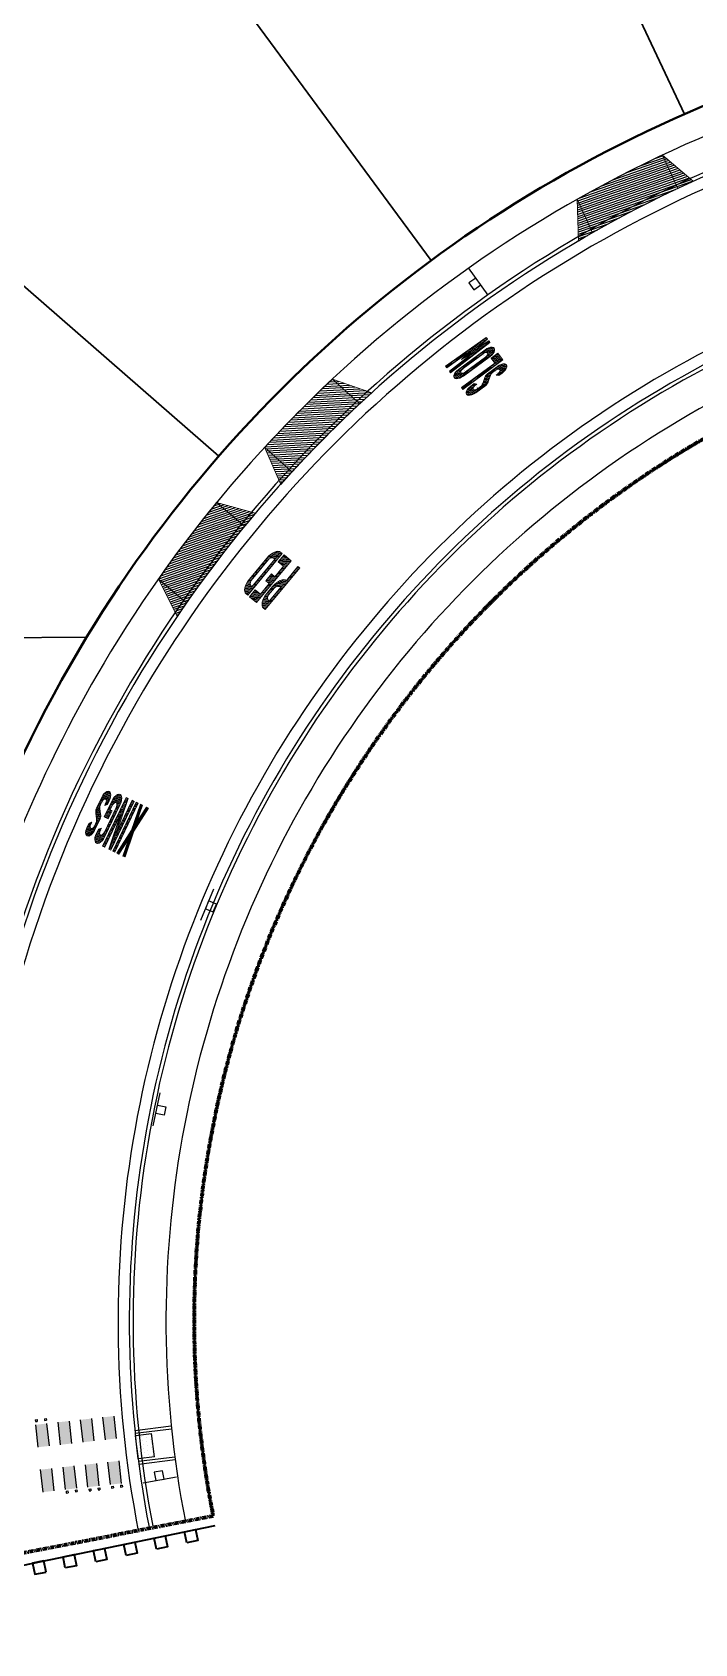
# Model space of a CAD drawing. Header units: feet. Extents: x 627 to 1424, y 217 to 1375.
# Drawn here: x 988.4 to 1105.8, y 220.6 to 506.2 of the extents above; entities that cross this region are included whole.
import ezdxf
from ezdxf.enums import TextEntityAlignment as Align

# ---------------------------------------------------------------- set-up
doc = ezdxf.new("R2010")
doc.units = ezdxf.units.FT
doc.header["$MEASUREMENT"] = 0
doc.linetypes.add('PHANTOM2', pattern=[1.25, 0.625, -0.125, 0.125, -0.125, 0.125, -0.125])
for name, color, linetype, lineweight in [('C-ROAD-BARR', 7, 'Continuous', 35), ('C-ROAD-DRWY', 1, 'Continuous', 18), ('C-ROAD-DRWY-PATT', 254, 'Continuous', 25), ('C-ROAD-RAMP', 2, 'Continuous', 25), ('C-ROAD-SIGN', 2, 'Continuous', 25), ('C-ROAD-STRP-34XW', 2, 'Continuous', 25), ('C-ROAD-STRP-MRKG', 2, 'Continuous', 25), ('V-BNDY-PHAS-LINE', 171, 'PHANTOM2', 100), ('V-PROP-LINE', 3, 'Continuous', 30), ('V-ROAD-ROW', 4, 'Continuous', 40), ('V-ROAD-SWLK', 6, 'Continuous', 25)]:
    doc.layers.add(name, color=color, linetype=linetype, lineweight=lineweight)
for name, color, linetype in [('V-ROAD-CURB-FOC', 103, 'Continuous'), ('V-ROAD-CURB-LIP', 1, 'Continuous'), ('V-ROAD-CURB-TBC', 2, 'Continuous')]:
    doc.layers.add(name, color=color, linetype=linetype)
pattern_1 = [(171.4419, (1070.85088, 449.49772), (-0.0204616, -0.135969), [])]
pattern_2 = [(199.27541, (1131.57941, 349.05816), (0.0495164, -0.1415914), [])]
pattern_3 = [(185.47386, (1142.35942, 352.86219), (0.01430873, -0.14931597), [])]

# ---------------------------------------------------------------- blocks, each defined once
blk = doc.blocks.new('SIGN')
blk.add_line((3, 0), (-3, 0))
blk.add_lwpolyline([(0.75, 0), (-0.75, 0), (-0.75, -1.5), (0.75, -1.5)], close=True)
at = {"flags": 1}
blk.add_attdef('CODE', text='', height=0.2, dxfattribs=at).set_placement((0, -0.75), align=Align.MIDDLE_CENTER)

msp = doc.modelspace()

# ---------------------------------------------------------------- hatches: boundary and pattern name
at = {"layer": 'C-ROAD-STRP-34XW'}
h = msp.add_hatch(color=256, dxfattribs=at)
h.dxf.hatch_style = 1
h.paths.add_polyline_path([(993.45, 255.89), (995.44, 256.11), (995.01, 260.09), (993.02, 259.87)])
h = msp.add_hatch(color=256, dxfattribs=at)
h.dxf.hatch_style = 1
h.paths.add_polyline_path([(997.43, 256.33), (999.42, 256.55), (998.98, 260.53), (997, 260.31)])
h = msp.add_hatch(color=256, dxfattribs=at)
h.dxf.hatch_style = 1
h.paths.add_polyline_path([(1001.4, 256.77), (1003.39, 256.99), (1002.96, 260.97), (1000.97, 260.75)])
h = msp.add_hatch(color=256, dxfattribs=at)
h.dxf.hatch_style = 1
h.paths.add_polyline_path([(989.48, 255.45), (991.47, 255.67), (991.03, 259.65), (989.05, 259.42)])
h = msp.add_hatch(color=256, dxfattribs=at)
h.dxf.hatch_style = 1
h.paths.add_polyline_path([(990.34, 247.49), (992.33, 247.72), (991.9, 251.69), (989.91, 251.47)])
h = msp.add_hatch(color=256, dxfattribs=at)
h.dxf.hatch_style = 1
h.paths.add_polyline_path([(994.32, 247.94), (996.31, 248.16), (995.87, 252.13), (993.89, 251.91)])
h = msp.add_hatch(color=256, dxfattribs=at)
h.dxf.hatch_style = 1
h.paths.add_polyline_path([(998.29, 248.38), (1000.28, 248.6), (999.85, 252.58), (997.86, 252.35)])
h = msp.add_hatch(color=256, dxfattribs=at)
h.dxf.hatch_style = 1
h.paths.add_polyline_path([(1002.27, 248.82), (1004.26, 249.04), (1003.82, 253.02), (1001.84, 252.8)])
at = {"layer": 'C-ROAD-STRP-MRKG', "linetype": 'Continuous', "lineweight": 0}
h = msp.add_hatch(dxfattribs=at)
h.set_pattern_fill('ANSI31', color=256, scale=1.1, angle=126.4419, style=0)
h.set_pattern_definition(pattern_1)
h.paths.add_polyline_path([(1061.7, 447.07), (1061.92, 446.78), (1066.11, 449.74), (1064.5, 448.22), (1066.42, 449.32), (1062.36, 446.19), (1062.57, 445.89), (1069.54, 451.27), (1069.44, 451.41), (1069.33, 451.56), (1067.45, 450.4), (1069.11, 451.86), (1069, 452), (1068.89, 452.15)])
h = msp.add_hatch(dxfattribs=at)
h.set_pattern_fill('ANSI31', color=256, scale=1.1, angle=126.4419, style=0)
h.set_pattern_definition(pattern_1)
edge = h.paths.add_edge_path()
edge.add_ellipse((1069.13, 449.36), major_axis=(1.18, 0.87), ratio=0.498989, start_angle=270, end_angle=450.0511)
edge.add_line((1068.69, 449.95), (1063.97, 446.47))
edge.add_ellipse((1064.41, 445.88), major_axis=(-1.18, -0.87), ratio=0.500672, start_angle=269.8979, end_angle=450)
edge.add_line((1064.84, 445.29), (1069.56, 448.77))
edge = h.paths.add_edge_path(flags=16)
edge.add_ellipse((1068.54, 448.93), major_axis=(0.592, 0.437), ratio=0.498585, start_angle=270, end_angle=450.1065, ccw=False)
edge.add_line((1068.75, 448.63), (1065.22, 446.02))
edge.add_ellipse((1065, 446.31), major_axis=(-0.59, -0.436), ratio=0.50007, start_angle=269.8876, end_angle=450, ccw=False)
edge.add_line((1064.78, 446.61), (1068.32, 449.22))
h = msp.add_hatch(dxfattribs=at)
h.set_pattern_fill('ANSI31', color=256, scale=1.1, angle=126.4419, style=0)
h.set_pattern_definition(pattern_1)
h.paths.add_polyline_path([(1069.78, 448.48), (1070.43, 447.59), (1064.53, 443.24), (1064.75, 442.94), (1071.83, 448.17), (1070.96, 449.35)])
h = msp.add_hatch(dxfattribs=at)
h.set_pattern_fill('ANSI31', color=256, scale=1.1, angle=126.4419, style=0)
h.set_pattern_definition([(171.44193, (1144.81766, 364.36188), (-0.02046162, -0.13596901), [])])
edge = h.paths.add_edge_path()
edge.add_line((1068.57, 444.89), (1068.27, 443.98))
edge.add_arc((1066.87, 444.56), 1.51, 302.6604, 337.3128, ccw=False)
edge.add_line((1067.69, 443.29), (1067.39, 443.07))
edge.add_ellipse((1067.18, 443.37), major_axis=(-0.59, -0.436), ratio=0.500963, start_angle=269.8382, end_angle=450, ccw=False)
edge.add_line((1066.96, 443.66), (1067.25, 443.88))
edge.add_line((1067.25, 443.88), (1066.74, 443.96))
edge.add_line((1066.74, 443.96), (1066.15, 443.52))
edge.add_ellipse((1066.58, 442.93), major_axis=(-1.18, -0.87), ratio=0.500393, start_angle=269.8995, end_angle=450)
edge.add_line((1067.02, 442.34), (1068.79, 443.65))
edge.add_arc((1067.74, 444.9), 1.64, 309.8716, 344.1913)
edge.add_line((1069.32, 444.46), (1069.62, 445.37))
edge.add_arc((1071.01, 444.79), 1.51, 131.7894, 157.3121, ccw=False)
edge.add_line((1070.01, 445.91), (1070.5, 446.27))
edge.add_ellipse((1070.72, 445.98), major_axis=(0.588, 0.436), ratio=0.499039, start_angle=270, end_angle=450, ccw=False)
edge.add_line((1070.93, 445.69), (1070.64, 445.47))
edge.add_line((1070.64, 445.47), (1071.15, 445.39))
edge.add_line((1071.15, 445.39), (1071.74, 445.83))
edge.add_ellipse((1071.3, 446.42), major_axis=(1.18, 0.87), ratio=0.500307, start_angle=270, end_angle=450.0401)
edge.add_line((1070.87, 447.01), (1069.1, 445.7))
edge.add_arc((1070.22, 444.4), 1.72, 130.731, 163.3339)
h = msp.add_hatch(dxfattribs=at)
h.set_pattern_fill('ANSI31', color=256, scale=1.2, angle=140.4739, style=0)
h.set_pattern_definition(pattern_3)
edge = h.paths.add_edge_path()
edge.add_line((1032.75, 413.85), (1032.44, 414.1))
edge.add_ellipse((1030.91, 412.25), major_axis=(1.53, 1.85), ratio=0.500199, start_angle=0, end_angle=90)
edge.add_line((1029.99, 413.01), (1026.93, 409.31))
edge.add_ellipse((1027.85, 408.55), major_axis=(-1.52, -1.86), ratio=0.496662, start_angle=270, end_angle=360)
edge.add_line((1026.33, 406.7), (1026.64, 406.44))
edge.add_line((1026.64, 406.44), (1032.75, 413.85))
h.paths.add_polyline_path([(1027.24, 409.06), (1030.29, 412.76, -0.41536), (1031.42, 412.86), (1027.35, 407.93, -0.416518)], flags=16)
h = msp.add_hatch(dxfattribs=at)
h.set_pattern_fill('ANSI31', color=256, scale=1.2, angle=140.4739, style=0)
h.set_pattern_definition(pattern_3)
h.paths.add_polyline_path([(1034.29, 412.57), (1033.06, 413.59), (1032.04, 412.36), (1032.96, 411.59), (1031.44, 409.74), (1030.82, 410.25), (1029.8, 409.02), (1030.42, 408.51), (1028.89, 406.66), (1027.96, 407.42), (1026.95, 406.19), (1028.18, 405.17)])
h = msp.add_hatch(dxfattribs=at)
h.set_pattern_fill('ANSI31', color=256, scale=1.2, angle=140.4739, style=0)
h.set_pattern_definition(pattern_3)
edge = h.paths.add_edge_path()
edge.add_line((1033.49, 409.09), (1035.52, 411.55))
edge.add_line((1035.52, 411.55), (1035.83, 411.3))
edge.add_line((1035.83, 411.3), (1029.72, 403.9))
edge.add_line((1029.72, 403.9), (1029.41, 404.15))
edge.add_ellipse((1030.94, 406), major_axis=(-1.53, -1.85), ratio=0.498623, start_angle=270, end_angle=360, ccw=False)
edge.add_line((1030.02, 406.76), (1031.03, 408))
edge.add_ellipse((1031.96, 407.23), major_axis=(1.53, 1.85), ratio=0.500888, start_angle=0, end_angle=90, ccw=False)
edge = h.paths.add_edge_path(flags=16)
edge.add_line((1031.34, 407.74), (1030.32, 406.5))
edge.add_arc((1030.94, 406), 0.795, 140.7651, 230.7651)
edge.add_line((1030.43, 405.38), (1032.47, 407.85))
edge.add_arc((1031.96, 407.23), 0.8, 410.8163, 500.5073)
h = msp.add_hatch(dxfattribs=at)
h.set_pattern_fill('ANSI31', color=256, scale=1.1, angle=153.5479, style=0)
h.set_pattern_definition([(198.54787, (1104.25735, 330.80166), (0.04373832, -0.130358), [])])
edge = h.paths.add_edge_path()
edge.add_line((999.7, 367.74), (999.84, 366.79))
edge.add_arc((998.33, 366.68), 1.51, 329.7663, 364.4187, ccw=False)
edge.add_line((999.64, 365.92), (999.47, 365.59))
edge.add_ellipse((999.15, 365.75), major_axis=(-0.326, -0.656), ratio=0.500963, start_angle=269.8382, end_angle=450, ccw=False)
edge.add_line((998.82, 365.92), (998.98, 366.24))
edge.add_line((998.98, 366.24), (998.49, 366.08))
edge.add_line((998.49, 366.08), (998.16, 365.42))
edge.add_ellipse((998.82, 365.1), major_axis=(-0.65, -1.31), ratio=0.500393, start_angle=269.8995, end_angle=450)
edge.add_line((999.47, 364.77), (1000.45, 366.74))
edge.add_arc((998.95, 367.38), 1.64, 336.9775, 371.2972)
edge.add_line((1000.55, 367.7), (1000.41, 368.65))
edge.add_arc((1001.92, 368.77), 1.51, 158.8953, 184.418, ccw=False)
edge.add_line((1000.51, 369.31), (1000.78, 369.85))
edge.add_ellipse((1001.11, 369.69), major_axis=(0.325, 0.656), ratio=0.499039, start_angle=270, end_angle=450, ccw=False)
edge.add_line((1001.43, 369.53), (1001.27, 369.2))
edge.add_line((1001.27, 369.2), (1001.76, 369.36))
edge.add_line((1001.76, 369.36), (1002.09, 370.02))
edge.add_ellipse((1001.43, 370.35), major_axis=(0.65, 1.31), ratio=0.500307, start_angle=270, end_angle=450.0401)
edge.add_line((1000.77, 370.67), (999.79, 368.7))
edge.add_arc((1001.39, 368.06), 1.72, 157.837, 190.4399)
h = msp.add_hatch(dxfattribs=at)
h.set_pattern_fill('ANSI31', color=256, scale=1.2, angle=154.2754, style=0)
h.set_pattern_definition(pattern_2)
edge = h.paths.add_edge_path()
edge.add_ellipse((1003.3, 369.7), major_axis=(0.7, 1.44), ratio=0.499377, start_angle=270, end_angle=450, ccw=False)
edge.add_line((1002.58, 370.05), (1001.19, 367.16))
edge.add_line((1001.19, 367.16), (1001.91, 366.82))
edge.add_line((1001.91, 366.82), (1002.6, 368.26))
edge.add_line((1002.6, 368.26), (1002.24, 368.43))
edge.add_line((1002.24, 368.43), (1002.59, 369.15))
edge.add_ellipse((1002.95, 368.98), major_axis=(0.347, 0.72), ratio=0.499765, start_angle=270, end_angle=450.2136, ccw=False)
edge.add_line((1003.31, 368.8), (1001.23, 364.48))
edge.add_ellipse((1000.87, 364.65), major_axis=(-0.348, -0.721), ratio=0.500187, start_angle=270, end_angle=450, ccw=False)
edge.add_line((1000.5, 364.83), (1000.68, 365.19))
edge.add_line((1000.68, 365.19), (1000.15, 365))
edge.add_line((1000.15, 365), (999.8, 364.28))
edge.add_ellipse((1000.52, 363.93), major_axis=(-0.69, -1.44), ratio=0.500426, start_angle=270, end_angle=450, ccw=False)
edge.add_line((1001.24, 363.59), (1004.02, 369.35))
h = msp.add_hatch(dxfattribs=at)
h.set_pattern_fill('ANSI31', color=256, scale=1.2, angle=154.2754, style=0)
h.set_pattern_definition(pattern_2)
edge = h.paths.add_edge_path()
edge.add_ellipse((1003.3, 369.7), major_axis=(0.7, 1.44), ratio=0.499377, start_angle=270, end_angle=450, ccw=False)
edge.add_line((1002.58, 370.05), (1001.19, 367.16))
edge.add_line((1001.19, 367.16), (1001.91, 366.82))
edge.add_line((1001.91, 366.82), (1002.6, 368.26))
edge.add_line((1002.6, 368.26), (1002.24, 368.43))
edge.add_line((1002.24, 368.43), (1002.59, 369.15))
edge.add_ellipse((1002.95, 368.98), major_axis=(0.347, 0.72), ratio=0.499765, start_angle=270, end_angle=450.2136, ccw=False)
edge.add_line((1003.31, 368.8), (1001.23, 364.48))
edge.add_ellipse((1000.87, 364.65), major_axis=(-0.348, -0.721), ratio=0.500187, start_angle=270, end_angle=450, ccw=False)
edge.add_line((1000.5, 364.83), (1000.68, 365.19))
edge.add_line((1000.68, 365.19), (1000.15, 365))
edge.add_line((1000.15, 365), (999.8, 364.28))
edge.add_ellipse((1000.52, 363.93), major_axis=(-0.69, -1.44), ratio=0.500426, start_angle=270, end_angle=450, ccw=False)
edge.add_line((1001.24, 363.59), (1004.02, 369.35))
h = msp.add_hatch(dxfattribs=at)
h.set_pattern_fill('ANSI31', color=256, scale=1.2, angle=154.2754, style=0)
h.set_pattern_definition(pattern_2)
h.paths.add_polyline_path([(1005.07, 370.62), (1000.91, 361.97), (1001.27, 361.8), (1004.05, 367.56), (1001.99, 361.45), (1002.35, 361.28), (1006.51, 369.92), (1006.15, 370.1), (1003.38, 364.33), (1005.43, 370.45)])
h = msp.add_hatch(dxfattribs=at)
h.set_pattern_fill('ANSI31', color=256, scale=1.2, angle=154.2754, style=0)
h.set_pattern_definition(pattern_2)
h.paths.add_polyline_path([(1005.07, 370.62), (1000.91, 361.97), (1001.27, 361.8), (1004.05, 367.56), (1001.99, 361.45), (1002.35, 361.28), (1006.51, 369.92), (1006.15, 370.1), (1003.38, 364.33), (1005.43, 370.45)])
h = msp.add_hatch(dxfattribs=at)
h.set_pattern_fill('ANSI31', color=256, scale=1.2, angle=154.2754, style=0)
h.set_pattern_definition(pattern_2)
h.paths.add_polyline_path([(1007.23, 369.58), (1006.87, 369.75), (1002.71, 361.1), (1003.07, 360.93)])
h = msp.add_hatch(dxfattribs=at)
h.set_pattern_fill('ANSI31', color=256, scale=1.2, angle=154.2754, style=0)
h.set_pattern_definition(pattern_2)
h.paths.add_polyline_path([(1007.23, 369.58), (1006.87, 369.75), (1002.71, 361.1), (1003.07, 360.93)])
at = {"layer": 'C-ROAD-STRP-MRKG'}
h = msp.add_hatch(dxfattribs=at)
h.set_pattern_fill('ANSI31', color=256, scale=1.2, angle=154.2754, style=0)
h.set_pattern_definition(pattern_2)
h.paths.add_polyline_path([(1009.04, 368.71), (1008.68, 368.88), (1006.93, 366.17), (1007.96, 369.23), (1007.6, 369.4), (1006.05, 364.82), (1003.43, 360.76), (1003.79, 360.58), (1005.54, 363.29), (1004.51, 360.23), (1004.87, 360.06), (1006.41, 364.65)])
at = {"layer": 'C-ROAD-STRP-MRKG', "linetype": 'Continuous', "lineweight": 0}
h = msp.add_hatch(dxfattribs=at)
h.set_pattern_fill('ANSI31', color=256, scale=1.2, angle=154.2754, style=0)
h.set_pattern_definition(pattern_2)
h.paths.add_polyline_path([(1009.04, 368.71), (1008.68, 368.88), (1006.93, 366.17), (1007.96, 369.23), (1007.6, 369.4), (1006.05, 364.82), (1003.43, 360.76), (1003.79, 360.58), (1005.54, 363.29), (1004.51, 360.23), (1004.87, 360.06), (1006.41, 364.65)])

# ---------------------------------------------------------------- linework, layer by layer
at = {"layer": 'C-ROAD-BARR'}
for p, q in [((994.87, 236.21), (1020.82, 241.58)), ((968.92, 230.83), (994.87, 236.21))]:
    msp.add_line(p, q, dxfattribs=at)
for points in [[(1015.84, 238.51), (1015.43, 240.47), (1017.39, 240.87), (1017.79, 238.91)], [(999.68, 235.16), (999.27, 237.12), (1001.23, 237.52), (1001.64, 235.57)], [(1005.06, 236.28), (1004.66, 238.23), (1006.62, 238.64), (1007.02, 236.68)], [(1010.45, 237.39), (1010.04, 239.35), (1012, 239.76), (1012.41, 237.8)], [(990.87, 233.33), (990.46, 235.29), (988.5, 234.89), (988.91, 232.93)], [(994.29, 234.04), (993.89, 236), (995.85, 236.41), (996.25, 234.45)]]:
    msp.add_lwpolyline(points, close=True, dxfattribs=at)
at = {"layer": 'C-ROAD-DRWY'}
for p, q in [((1100.14, 484.46), (1102.83, 478.54)), ((1105.55, 479.81), (1100.14, 484.46)), ((1085.03, 476.62), (1087.73, 470.68)), ((1085.03, 476.62), (1085.23, 469.23)), ((1041.62, 444.74), (1046.48, 440.39)), ((1041.62, 444.74), (1048.61, 442.34)), ((1029.62, 432.67), (1034.46, 428.33)), ((1032.46, 426.1), (1029.62, 432.67)), ((1021.09, 422.87), (1026.05, 418.67)), ((1027.99, 420.97), (1021.09, 422.87)), ((1010.78, 409.32), (1015.77, 405.11)), ((1010.78, 409.32), (1014.13, 402.73))]:
    msp.add_line(p, q, dxfattribs=at)
for centre, radius, start, end in [((1197.72, 277.84), 228.5, 115.2811, 119.5503), ((1197.72, 277.84), 222, 114.5297, 120.4449), ((1197.57, 277.73), 228.5, 133.0364, 137.3056), ((1192.24, 283.32), 214.28, 132.0886, 138.2167), ((1197.69, 277.88), 228.5, 140.6148, 144.884), ((1191.42, 282.38), 214.28, 139.7038, 145.8319)]:
    msp.add_arc(centre, radius, start, end, dxfattribs=at)
at = {"layer": 'C-ROAD-DRWY-PATT'}
for p, q in [((1101.91, 482.93), (1087.16, 477.81)), ((1101.59, 483.21), (1089.15, 478.9)), ((1101.26, 483.5), (1091.28, 480.03)), ((1100.93, 483.78), (1093.58, 481.23)), ((1100.6, 484.06), (1096.1, 482.5)), ((1100.27, 484.34), (1098.91, 483.87)), ((1102.57, 482.36), (1085.04, 476.28)), ((1102.9, 482.08), (1085.05, 475.89)), ((1103.23, 481.8), (1085.06, 475.5)), ((1103.56, 481.52), (1085.07, 475.1)), ((1103.89, 481.23), (1085.08, 474.71)), ((1104.22, 480.95), (1085.09, 474.32)), ((1104.55, 480.67), (1085.1, 473.92)), ((1104.88, 480.39), (1085.11, 473.53)), ((1105.21, 480.1), (1085.12, 473.14)), ((1102.24, 482.65), (1085.29, 476.77)), ((1105.54, 479.82), (1085.13, 472.74)), ((1102.39, 478.33), (1085.14, 472.35)), ((1099.51, 476.93), (1085.16, 471.96)), ((1096.94, 475.65), (1085.17, 471.57)), ((1094.61, 474.44), (1085.18, 471.17)), ((1092.46, 473.3), (1085.19, 470.78)), ((1090.46, 472.21), (1085.2, 470.39)), ((1088.58, 471.16), (1085.21, 469.99)), ((1086.81, 470.15), (1085.22, 469.6)), ((1039.43, 442.67), (1046.56, 443.04)), ((1039.85, 443.07), (1045.62, 443.37)), ((1040.26, 443.46), (1044.67, 443.69)), ((1040.68, 443.86), (1043.72, 444.02)), ((1041.1, 444.26), (1042.78, 444.35)), ((1041.53, 444.66), (1041.83, 444.67)), ((1036.18, 439.49), (1046.08, 440.01)), ((1036.58, 439.89), (1046.51, 440.41)), ((1036.98, 440.29), (1046.94, 440.81)), ((1037.39, 440.68), (1047.37, 441.21)), ((1037.79, 441.08), (1047.8, 441.61)), ((1038.2, 441.48), (1048.24, 442)), ((1038.61, 441.87), (1048.46, 442.39)), ((1039.02, 442.27), (1047.51, 442.72)), ((1033.45, 436.72), (1043.15, 437.23)), ((1033.84, 437.12), (1043.56, 437.63)), ((1034.22, 437.51), (1043.97, 438.03)), ((1034.61, 437.91), (1044.39, 438.42)), ((1035, 438.31), (1044.81, 438.82)), ((1035.39, 438.7), (1045.23, 439.22)), ((1035.79, 439.1), (1045.65, 439.62)), ((1030.82, 433.96), (1040.34, 434.46)), ((1031.19, 434.35), (1040.73, 434.85)), ((1031.56, 434.75), (1041.13, 435.25)), ((1031.94, 435.14), (1041.53, 435.64)), ((1032.31, 435.54), (1041.93, 436.04)), ((1032.69, 435.93), (1042.34, 436.44)), ((1033.07, 436.33), (1042.74, 436.83)), ((1029.71, 432.77), (1039.16, 433.27)), ((1029.74, 432.4), (1038.78, 432.87)), ((1029.9, 432.03), (1038.39, 432.48)), ((1030.06, 431.66), (1038.01, 432.08)), ((1030.08, 433.17), (1039.55, 433.66)), ((1030.21, 431.3), (1037.63, 431.68)), ((1030.45, 433.56), (1039.94, 434.06)), ((1030.37, 430.93), (1037.25, 431.29)), ((1030.53, 430.56), (1036.88, 430.89)), ((1030.69, 430.19), (1036.5, 430.5)), ((1030.85, 429.83), (1036.13, 430.1)), ((1031.01, 429.46), (1035.76, 429.71)), ((1031.16, 429.09), (1035.39, 429.31)), ((1031.32, 428.73), (1035.02, 428.92)), ((1031.48, 428.36), (1034.66, 428.52)), ((1031.64, 427.99), (1034.3, 428.13)), ((1031.8, 427.62), (1033.94, 427.74)), ((1031.96, 427.26), (1033.58, 427.34)), ((1032.11, 426.89), (1033.22, 426.95)), ((1032.27, 426.52), (1032.86, 426.55)), ((1032.43, 426.15), (1032.51, 426.16)), ((1021.2, 422.84), (1021.01, 422.77)), ((1027.35, 420.2), (1015.83, 416.21)), ((1027.82, 420.77), (1016.24, 416.75)), ((1027.58, 421.08), (1016.65, 417.29)), ((1026.94, 421.25), (1017.07, 417.83)), ((1026.3, 421.43), (1017.49, 418.38)), ((1025.66, 421.61), (1017.92, 418.92)), ((1025.03, 421.78), (1018.35, 419.47)), ((1024.39, 421.96), (1018.78, 420.01)), ((1023.75, 422.13), (1019.22, 420.56)), ((1023.11, 422.31), (1019.66, 421.11)), ((1022.47, 422.48), (1020.11, 421.66)), ((1021.84, 422.66), (1020.55, 422.22)), ((1025.05, 417.42), (1013.82, 413.53)), ((1025.5, 417.98), (1014.21, 414.06)), ((1025.96, 418.53), (1014.61, 414.6)), ((1026.41, 419.09), (1015.01, 415.13)), ((1026.88, 419.65), (1015.42, 415.67)), ((1022.86, 414.68), (1011.89, 410.88)), ((1023.29, 415.23), (1012.27, 411.4)), ((1023.72, 415.77), (1012.65, 411.93)), ((1024.16, 416.32), (1013.04, 412.46)), ((1024.6, 416.87), (1013.43, 413)), ((1021.59, 413.05), (1010.79, 409.3)), ((1021.18, 412.51), (1010.96, 408.97)), ((1020.77, 411.97), (1011.13, 408.63)), ((1022.01, 413.59), (1011.14, 409.82)), ((1020.36, 411.43), (1011.3, 408.29)), ((1022.43, 414.14), (1011.51, 410.35)), ((1019.96, 410.89), (1011.47, 407.95)), ((1019.56, 410.36), (1011.65, 407.62)), ((1019.16, 409.82), (1011.82, 407.28)), ((1018.77, 409.29), (1011.99, 406.94)), ((1018.38, 408.76), (1012.16, 406.6)), ((1017.99, 408.23), (1012.33, 406.27)), ((1017.61, 407.7), (1012.5, 405.93)), ((1017.23, 407.17), (1012.67, 405.59)), ((1016.85, 406.64), (1012.85, 405.25)), ((1016.48, 406.12), (1013.02, 404.92)), ((1016.11, 405.59), (1013.19, 404.58)), ((1015.74, 405.07), (1013.36, 404.24)), ((1015.37, 404.54), (1013.53, 403.9)), ((1015.01, 404.02), (1013.7, 403.57)), ((1014.66, 403.5), (1013.87, 403.23)), ((1014.3, 402.98), (1014.04, 402.89))]:
    msp.add_line(p, q, dxfattribs=at)
at = {"layer": 'C-ROAD-RAMP'}
for p, q in [((1006.61, 258.41), (1013.06, 259.22)), ((1006.66, 257.91), (1013.12, 258.72)), ((1006.71, 257.5), (1009.58, 257.86)), ((1007.19, 253.36), (1006.71, 257.5)), ((1007.87, 257.43), (1007.87, 257.43)), ((1008.66, 257.16), (1008.66, 257.16)), ((1009.36, 257.62), (1009.36, 257.62)), ((1010.1, 253.72), (1009.58, 257.86)), ((1007.17, 256.97), (1007.17, 256.97)), ((1007.27, 256.22), (1007.27, 256.22)), ((1007.36, 255.48), (1007.36, 255.48)), ((1007.45, 254.74), (1007.45, 254.74)), ((1007.96, 256.69), (1007.96, 256.69)), ((1008.06, 255.95), (1008.06, 255.95)), ((1008.15, 255.2), (1008.15, 255.2)), ((1008.24, 254.46), (1008.24, 254.46)), ((1008.76, 256.41), (1008.76, 256.41)), ((1008.85, 255.67), (1008.85, 255.67)), ((1008.94, 254.92), (1008.94, 254.92)), ((1009.45, 256.88), (1009.45, 256.88)), ((1009.55, 256.13), (1009.55, 256.13)), ((1009.64, 255.39), (1009.64, 255.39)), ((1009.73, 254.64), (1009.73, 254.64)), ((1010.1, 253.72), (1007.19, 253.36)), ((1007.25, 252.95), (1013.7, 253.75)), ((1007.31, 252.45), (1013.76, 253.26)), ((1007.55, 253.99), (1007.55, 253.99)), ((1008.34, 253.71), (1008.34, 253.71)), ((1009.04, 254.18), (1009.04, 254.18)), ((1009.83, 253.9), (1009.83, 253.9))]:
    msp.add_line(p, q, dxfattribs=at)
at = {"layer": 'C-ROAD-STRP-34XW'}
for p, q in [((988.97, 260.3), (989.29, 260.34)), ((988.97, 260.3), (989.01, 259.98)), ((989.01, 259.98), (989.33, 260.02)), ((989.29, 260.34), (989.33, 260.02)), ((990.59, 260.5), (990.91, 260.54)), ((990.59, 260.5), (990.63, 260.18)), ((990.63, 260.18), (990.95, 260.22)), ((990.91, 260.54), (990.95, 260.22)), ((995.44, 256.11), (995.01, 260.08)), ((997.43, 256.33), (997, 260.3)), ((999.42, 256.55), (998.98, 260.52)), ((1001.4, 256.77), (1000.97, 260.75)), ((1003.39, 256.99), (1002.96, 260.96)), ((989.48, 255.45), (989.05, 259.42)), ((991.47, 255.67), (991.03, 259.64)), ((993.45, 255.89), (993.02, 259.86)), ((990.34, 247.49), (989.91, 251.47)), ((992.33, 247.72), (991.9, 251.68)), ((994.32, 247.94), (993.89, 251.91)), ((996.31, 248.16), (995.87, 252.12)), ((998.29, 248.38), (997.86, 252.35)), ((1000.28, 248.6), (999.85, 252.57)), ((1002.27, 248.82), (1001.84, 252.79)), ((1004.26, 249.04), (1003.83, 253.01)), ((1002.45, 248.5), (1002.77, 248.54)), ((1002.45, 248.5), (1002.49, 248.18)), ((1002.77, 248.54), (1002.81, 248.22)), ((1004.06, 248.7), (1004.38, 248.74)), ((1004.06, 248.7), (1004.1, 248.37)), ((1004.38, 248.74), (1004.42, 248.41)), ((994.42, 247.65), (994.75, 247.69)), ((994.42, 247.65), (994.46, 247.33)), ((994.46, 247.33), (994.78, 247.37)), ((994.75, 247.69), (994.78, 247.37)), ((996.03, 247.85), (996.35, 247.89)), ((996.03, 247.85), (996.07, 247.53)), ((996.07, 247.53), (996.39, 247.57)), ((996.35, 247.89), (996.39, 247.57)), ((998.46, 248.01), (998.79, 248.05)), ((998.46, 248.01), (998.5, 247.69)), ((998.5, 247.69), (998.83, 247.73)), ((998.79, 248.05), (998.83, 247.73)), ((1000.07, 248.21), (1000.4, 248.24)), ((1000.07, 248.21), (1000.11, 247.88)), ((1000.11, 247.88), (1000.43, 247.92)), ((1000.4, 248.24), (1000.43, 247.92)), ((1002.49, 248.18), (1002.81, 248.22)), ((1004.1, 248.37), (1004.42, 248.41))]:
    msp.add_line(p, q, dxfattribs=at)
at = {"layer": 'C-ROAD-STRP-MRKG', "linetype": 'Continuous', "lineweight": 0, "flags": 128}
for points in [[(1061.92, 446.78), (1061.7, 447.07), (1068.89, 452.15), (1069, 452), (1069.11, 451.86), (1067.45, 450.4), (1069.33, 451.56), (1069.44, 451.41), (1069.54, 451.27), (1062.57, 445.89), (1062.36, 446.19), (1066.42, 449.32), (1064.5, 448.22), (1066.11, 449.74)], [(1069.78, 448.48), (1070.96, 449.35), (1071.83, 448.17), (1064.75, 442.94), (1064.53, 443.24), (1070.43, 447.59)], [(1034.29, 412.57), (1033.06, 413.59), (1032.04, 412.36), (1032.96, 411.59), (1031.44, 409.74), (1030.82, 410.25), (1029.8, 409.02), (1030.42, 408.51), (1028.89, 406.66), (1027.96, 407.42), (1026.95, 406.19), (1028.18, 405.17)], [(1007.23, 369.58), (1006.87, 369.75), (1002.71, 361.1), (1003.07, 360.93)], [(1007.23, 369.58), (1006.87, 369.75), (1002.71, 361.1), (1003.07, 360.93)]]:
    msp.add_lwpolyline(points, close=True, dxfattribs=at)
for points in [[(1063.97, 446.47), (1068.69, 449.95)], [(1064.78, 446.61), (1068.32, 449.22)], [(1064.84, 445.29), (1069.56, 448.77)], [(1065.22, 446.02), (1068.75, 448.63)], [(1070.87, 447.01), (1069.1, 445.7)], [(1071.74, 445.83), (1071.15, 445.39), (1070.64, 445.47), (1070.93, 445.69)], [(1066.15, 443.52), (1066.74, 443.96), (1067.25, 443.88), (1066.96, 443.66)], [(1067.02, 442.34), (1068.79, 443.65)], [(1069.32, 444.46), (1069.62, 445.37)], [(1032.44, 414.1), (1032.75, 413.85), (1026.64, 406.44), (1026.33, 406.7)], [(1029.99, 413.01), (1026.93, 409.31)], [(1030.29, 412.76), (1027.24, 409.06)], [(1031.42, 412.87), (1027.35, 407.93)], [(1033.49, 409.09), (1035.52, 411.55), (1035.83, 411.3), (1029.72, 403.9), (1029.41, 404.15)], [(1030.02, 406.76), (1031.03, 408)], [(1000.77, 370.67), (999.79, 368.7)], [(1000.55, 367.7), (1000.41, 368.65)], [(1005.07, 370.62), (1000.91, 361.97), (1001.27, 361.8), (1004.05, 367.56), (1001.99, 361.45), (1002.35, 361.28), (1006.51, 369.92), (1006.15, 370.1), (1003.38, 364.33), (1005.43, 370.45), (1005.07, 370.62)], [(1005.07, 370.62), (1000.91, 361.97), (1001.27, 361.8), (1004.05, 367.56), (1001.99, 361.45), (1002.35, 361.28), (1006.51, 369.92), (1006.15, 370.1), (1003.38, 364.33), (1005.43, 370.45), (1005.07, 370.62)], [(1002.58, 370.05), (1001.19, 367.16), (1001.91, 366.82), (1002.6, 368.26), (1002.24, 368.43), (1002.59, 369.15)], [(1002.58, 370.05), (1001.19, 367.16), (1001.91, 366.82), (1002.6, 368.26), (1002.24, 368.43), (1002.59, 369.15)], [(1001.23, 364.48), (1003.31, 368.8)], [(1001.23, 364.48), (1003.31, 368.8)], [(1004.02, 369.35), (1001.24, 363.59)], [(1004.02, 369.35), (1001.24, 363.59)], [(1002.09, 370.02), (1001.76, 369.36), (1001.27, 369.2), (1001.43, 369.53)], [(1006.93, 366.17), (1007.96, 369.23), (1007.6, 369.4), (1006.05, 364.82), (1003.43, 360.76), (1003.79, 360.58), (1005.54, 363.29), (1004.51, 360.23), (1004.87, 360.06), (1006.41, 364.65), (1009.04, 368.71), (1008.68, 368.88), (1006.93, 366.17)], [(1006.93, 366.17), (1007.96, 369.23), (1007.6, 369.4), (1006.05, 364.82), (1003.43, 360.76), (1003.79, 360.58), (1005.54, 363.29), (1004.51, 360.23), (1004.87, 360.06), (1006.41, 364.65), (1009.04, 368.71), (1008.68, 368.88), (1006.93, 366.17)], [(998.16, 365.42), (998.49, 366.08), (998.98, 366.24), (998.82, 365.92)], [(999.47, 364.77), (1000.45, 366.74)], [(1000.51, 364.83), (1000.68, 365.19), (1000.15, 365), (999.8, 364.28)], [(1000.51, 364.83), (1000.68, 365.19), (1000.15, 365), (999.8, 364.28)]]:
    msp.add_lwpolyline(points, dxfattribs=at)
for points in [[(1067.39, 443.07), (1067.69, 443.29, 0.152363), (1068.27, 443.98), (1068.57, 444.89, -0.143226), (1069.1, 445.7)], [(1070.5, 446.27), (1070.01, 445.91, 0.111828), (1069.62, 445.37)], [(1067.69, 443.29, 0.000002), (1067.69, 443.29)], [(1068.79, 443.65, 0.150878), (1069.32, 444.46)], [(1031.42, 412.87, 0.415025), (1030.29, 412.76)], [(1027.24, 409.06, 0.414094), (1027.35, 407.93)], [(1031.34, 407.74), (1030.32, 406.5, 0.414214), (1030.43, 405.38), (1032.47, 407.85, 0.412635), (1031.35, 407.74)], [(999.47, 365.59), (999.64, 365.92, 0.152363), (999.84, 366.79), (999.7, 367.74, -0.143226), (999.79, 368.7)], [(1000.78, 369.85), (1000.51, 369.31, 0.111828), (1000.41, 368.65)], [(999.64, 365.92, 0.000002), (999.64, 365.92)], [(1000.45, 366.74, 0.150878), (1000.55, 367.7)]]:
    msp.add_lwpolyline(points, format="xyb", dxfattribs=at)
at = {"layer": 'C-ROAD-STRP-MRKG', "linetype": 'Continuous', "lineweight": 0}
for centre, major_axis, ratio, start_param, end_param in [((1068.54, 448.93), (0.592, 0.437), 0.498585, 4.712389, 7.85584), ((1069.13, 449.36), (1.18, 0.87), 0.498989, 4.712389, 7.854873), ((1064.41, 445.88), (-1.18, -0.87), 0.500672, 4.710607, 7.853982), ((1065, 446.31), (-0.59, -0.436), 0.50007, 4.710427, 7.853982), ((1070.72, 445.98), (0.588, 0.436), 0.499039, 4.712389, 7.853982), ((1071.3, 446.42), (1.18, 0.87), 0.500307, 4.712389, 7.854682), ((1066.58, 442.93), (-1.18, -0.87), 0.500393, 4.710634, 7.853982), ((1067.18, 443.37), (-0.59, -0.436), 0.500963, 4.709566, 7.853982), ((1030.91, 412.25), (1.53, 1.85), 0.500199, 0, 1.570796), ((1027.85, 408.55), (-1.52, -1.86), 0.496662, 4.712389, 6.283185), ((1031.96, 407.23), (1.53, 1.85), 0.500888, 0, 1.570796), ((1030.94, 406), (-1.53, -1.85), 0.498623, 4.712389, 6.283185), ((1001.43, 370.35), (0.65, 1.31), 0.500307, 4.712389, 7.854682), ((1003.3, 369.7), (0.7, 1.44), 0.499377, 4.712389, 7.853982), ((1003.3, 369.7), (0.7, 1.44), 0.499377, 4.712389, 7.853982), ((1001.11, 369.69), (0.325, 0.656), 0.499039, 4.712389, 7.853982), ((1002.95, 368.98), (0.347, 0.72), 0.499765, 4.712389, 7.857709), ((1002.95, 368.98), (0.347, 0.72), 0.499765, 4.712389, 7.857709), ((999.15, 365.75), (-0.326, -0.656), 0.500963, 4.709566, 7.853982), ((998.82, 365.1), (-0.65, -1.31), 0.500393, 4.710634, 7.853982), ((1000.52, 363.93), (-0.69, -1.44), 0.500426, 4.712389, 7.853982), ((1000.52, 363.93), (-0.69, -1.44), 0.500426, 4.712389, 7.853982), ((1000.87, 364.65), (-0.348, -0.721), 0.500187, 4.712389, 7.853982), ((1000.87, 364.65), (-0.348, -0.721), 0.500187, 4.712389, 7.853982)]:
    msp.add_ellipse(centre, major_axis=major_axis, ratio=ratio, start_param=start_param, end_param=end_param, dxfattribs=at)
msp.add_point((1069.78, 448.48), dxfattribs=at)
at = {"layer": 'V-BNDY-PHAS-LINE'}
msp.add_lwpolyline([(1145.11, 450.49, 0.384484), (1020.47, 243.24), (968.45, 233.09, 0.3654), (952.88, 245.62), (867.84, 243.65, -0.004045), (859.32, 243.52), (805.09, 243.14, 0.41424), (789.7, 227.53), (789.74, 220.98), (736.74, 220.61), (736.7, 227.16, 0.414187), (721.09, 242.55), (631.59, 241.92), (631.21, 294.92), (636.21, 294.96), (630.6, 1086.81)], format="xyb", dxfattribs=at)
at = {"layer": 'V-PROP-LINE'}
for p, q in [((1104.05, 491.73), (1060.25, 584.31)), ((973.25, 582.32), (1059.12, 465.78)), ((895.47, 540.84), (1021.51, 431.11)), ((998.05, 398.99), (788.49, 397.53))]:
    msp.add_line(p, q, dxfattribs=at)
at = {"layer": 'V-ROAD-CURB-FOC'}
for radius, start, end in [(222, 106.9151, 148.7329), (192, 106.9151, 148.7329), (222, 148.7329, 171.6174), (192, 148.7329, 191.039)]:
    msp.add_arc((1197.63, 277.8), radius, start, end, dxfattribs=at)
at = {"layer": 'V-ROAD-CURB-LIP'}
for radius, start, end in [(220, 106.9151, 148.7329), (194, 106.9151, 148.7329), (220, 148.7329, 171.6174), (194, 148.7329, 191.039)]:
    msp.add_arc((1197.63, 277.8), radius, start, end, dxfattribs=at)
at = {"layer": 'V-ROAD-CURB-TBC'}
for radius, start, end in [(222.67, 106.9151, 148.7329), (191.33, 106.9151, 148.7329), (222.67, 148.7329, 171.6174), (191.33, 148.7329, 191.039)]:
    msp.add_arc((1197.63, 277.8), radius, start, end, dxfattribs=at)
at = {"layer": 'V-ROAD-ROW'}
for radius, start, end in [(233.5, 106.9151, 148.7329), (180.5, 106.9151, 148.7329), (233.5, 148.7329, 171.6174), (180.5, 148.7329, 191.039)]:
    msp.add_arc((1197.63, 277.8), radius, start, end, dxfattribs=at)
at = {"layer": 'V-ROAD-SWLK'}
for radius, start, end in [(228.5, 106.9151, 148.7329), (185.5, 106.9151, 148.7329), (228.5, 148.7329, 166.4965), (185.5, 148.7329, 191.039)]:
    msp.add_arc((1197.63, 277.8), radius, start, end, dxfattribs=at)

# ---------------------------------------------------------------- block references
at = {"layer": 'C-ROAD-SIGN'}
for p, rotation in [((1067.49, 462.06), 305.4325783074913), ((1019.4, 351.58), 67.48740403989592), ((1011.07, 249.68), 190.154809656205)]:
    msp.add_blockref('SIGN', p, dxfattribs=dict(at, rotation=rotation))
at = {"layer": 'C-ROAD-SIGN', "xscale": -1, "rotation": 78}
msp.add_blockref('SIGN', (1010.5, 315.34), dxfattribs=at)

doc.saveas('drawing.dxf')
